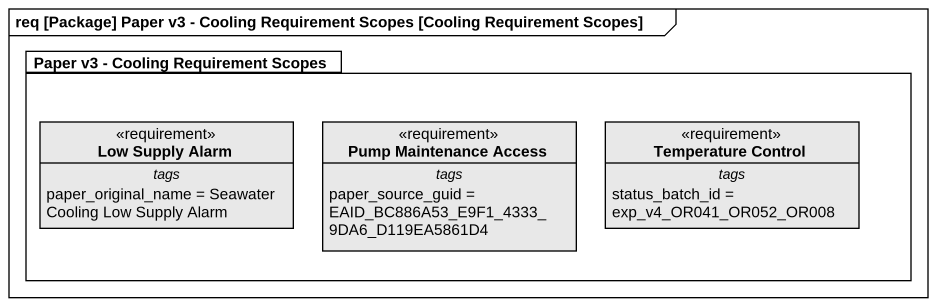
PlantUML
@startuml
mainframe req [Package] Paper v3 - Cooling Requirement Scopes [Cooling Requirement Scopes]
hide circle
hide empty members
package "Paper v3 - Cooling Requirement Scopes" as Paper_v3_Cooling {
  class "Low Supply Alarm" as Low_Supply_Alarm <<requirement>> #E8E8E8 {
    -- tags --
    paper_original_name = Seawater Cooling Low Supply Alarm
  }
  class "Pump Maintenance Access" as Pump_Maintenance_Access <<requirement>> #E8E8E8 {
    -- tags --
    paper_source_guid = EAID_BC886A53_E9F1_4333_9DA6_D119EA5861D4
  }
  class "Temperature Control" as Temperature_Control <<requirement>> #E8E8E8 {
    -- tags --
    status_batch_id = exp_v4_OR041_OR052_OR008
  }
}
@enduml
